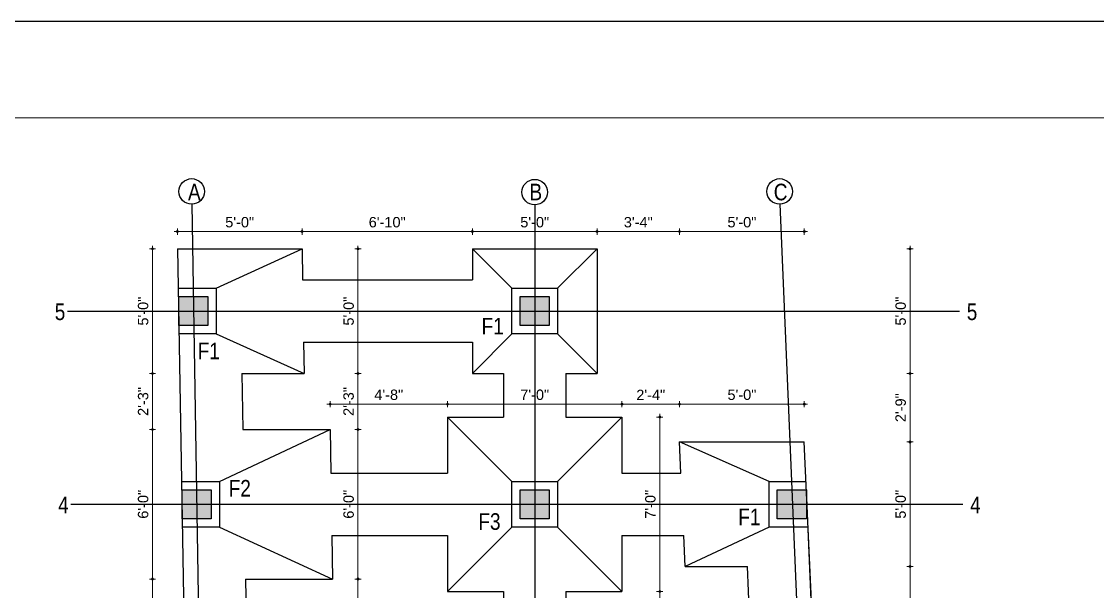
# Model space of a CAD drawing. Header units: inches. Extents: x -4597 to 93300, y -14139 to 5932.
# Drawn here: x -155 to 363, y -9151 to -8877 of the extents above; entities that cross this region are included whole.
import ezdxf

# ---------------------------------------------------------------- set-up
doc = ezdxf.new("R2010")
doc.units = ezdxf.units.IN
doc.header["$LTSCALE"] = 0.5
doc.header["$MEASUREMENT"] = 0
doc.header["$PDMODE"] = 66
for name, color, linetype, lineweight in [('1', 7, 'Continuous', 25), ('ELE1', 3, 'Continuous', 9), ('hatch', 9, 'Continuous', 0), ('Toilet', 7, 'Continuous', 25)]:
    doc.layers.add(name, color=color, linetype=linetype, lineweight=lineweight)
doc.styles.add('ordinary', font='ARIALN.TTF')
doc.styles.get("Standard").update_dxf_attribs({"font": 'arial.ttf'})
doc.dimstyles.new('S8', dxfattribs={"dimtxt": 5, "dimasz": 1, "dimexe": 6, "dimexo": 18, "dimgap": 1.9375, "dimtad": 1, "dimdec": 0, "dimzin": 3, "dimdsep": 46, "dimlunit": 4, "dimtxsty": 'Standard', "dimblk": 'dot 2', "dimcen": 12, "dimse1": 1, "dimse2": 1, "dimclrd": 1, "dimclre": 1, "dimclrt": 256, "dimadec": 0, "dimazin": 0, "dimtfac": 0.75, "dimtdec": 0, "dimtix": 1, "dimtmove": 1, "dimatfit": 3, "dimldrblk": 'DOT', "dimfxl": 1, "dimtolj": 1, "dimtzin": 0, "dimlwd": 9, "dimlwe": 9, "dimarcsym": 0})

# ---------------------------------------------------------------- blocks, each defined once
blk = doc.blocks.new('dot1')
at = {"layer": 'hatch'}
h = blk.add_hatch(color=256, dxfattribs=at)
edge = h.paths.add_edge_path()
edge.add_arc((0, 0), 1, 0, 360)
for p, q in [((3, 0), (-3, 0)), ((0, 3), (0, -3))]:
    blk.add_line(p, q, dxfattribs=at)
blk.add_circle((0, 0), 1, dxfattribs=at)
blk = doc.blocks.new('dot 2')
at = {"layer": 'hatch', "xscale": 0.5, "yscale": 0.5, "zscale": 0.5}
blk.add_blockref('dot1', (0, 0), dxfattribs=at)
blk = doc.blocks.new('*D468')
at = {"layer": 'Defpoints', "color": 0, "transparency": 16777216}
for p in [(-20.13, -8977.67), (-80.14, -8985.97), (-20.13, -8985.97)]:
    blk.add_point(p, dxfattribs=at)
at = {"layer": 'Toilet', "color": 1, "lineweight": 9, "transparency": 16777216}
blk.add_line((-79.14, -8977.67), (-21.13, -8977.67), dxfattribs=at)
at = {"layer": 'Toilet', "color": 1, "lineweight": 9, "transparency": 16777216, "rotation": 180}
blk.add_blockref('dot 2', (-80.14, -8977.67), dxfattribs=at)
at = {"layer": 'Toilet', "color": 1, "lineweight": 9, "transparency": 16777216}
blk.add_blockref('dot 2', (-20.13, -8977.67), dxfattribs=at)
at = {"layer": 'Toilet', "transparency": 16777216, "insert": (-50.14, -8973.18), "char_height": 5, "attachment_point": 5}
blk.add_mtext('\\A1;5\'-0"', dxfattribs=at)
blk = doc.blocks.new('_Dot')
at = {"color": 0, "linetype": 'ByBlock', "lineweight": -2}
blk.add_line((-0.5, 0), (-1, 0), dxfattribs=at)
at = {"color": 0, "linetype": 'ByBlock', "const_width": 0.5}
blk.add_lwpolyline([(-0.25, 0, 1), (0.25, 0, 1)], format="xyb", close=True, dxfattribs=at)
blk = doc.blocks.new('*D469')
at = {"layer": 'Defpoints', "color": 0, "transparency": 16777216}
for p in [(61.86, -8977.67), (-20.13, -8985.97), (61.86, -8985.97)]:
    blk.add_point(p, dxfattribs=at)
at = {"layer": 'Toilet', "color": 1, "lineweight": 9, "transparency": 16777216}
blk.add_line((-19.13, -8977.67), (60.86, -8977.67), dxfattribs=at)
at = {"layer": 'Toilet', "color": 1, "lineweight": 9, "transparency": 16777216, "rotation": 180}
blk.add_blockref('dot 2', (-20.13, -8977.67), dxfattribs=at)
at = {"layer": 'Toilet', "color": 1, "lineweight": 9, "transparency": 16777216}
blk.add_blockref('dot 2', (61.86, -8977.67), dxfattribs=at)
at = {"layer": 'Toilet', "transparency": 16777216, "insert": (20.86, -8973.18), "char_height": 5, "attachment_point": 5}
blk.add_mtext('\\A1;6\'-10"', dxfattribs=at)
blk = doc.blocks.new('*D470')
at = {"layer": 'Defpoints', "color": 0, "transparency": 16777216}
for p in [(121.86, -8977.67), (61.86, -8985.97), (121.86, -8985.97)]:
    blk.add_point(p, dxfattribs=at)
at = {"layer": 'Toilet', "color": 1, "lineweight": 9, "transparency": 16777216}
blk.add_line((62.86, -8977.67), (120.86, -8977.67), dxfattribs=at)
at = {"layer": 'Toilet', "color": 1, "lineweight": 9, "transparency": 16777216, "rotation": 180}
blk.add_blockref('dot 2', (61.86, -8977.67), dxfattribs=at)
at = {"layer": 'Toilet', "color": 1, "lineweight": 9, "transparency": 16777216}
blk.add_blockref('dot 2', (121.86, -8977.67), dxfattribs=at)
at = {"layer": 'Toilet', "transparency": 16777216, "insert": (91.86, -8973.18), "char_height": 5, "attachment_point": 5}
blk.add_mtext('\\A1;5\'-0"', dxfattribs=at)
blk = doc.blocks.new('*D471')
at = {"layer": 'Defpoints', "color": 0, "transparency": 16777216}
for p in [(161.57, -8977.67), (121.86, -8985.97), (161.57, -9078.97)]:
    blk.add_point(p, dxfattribs=at)
at = {"layer": 'Toilet', "color": 1, "lineweight": 9, "transparency": 16777216}
blk.add_line((122.86, -8977.67), (160.57, -8977.67), dxfattribs=at)
at = {"layer": 'Toilet', "color": 1, "lineweight": 9, "transparency": 16777216, "rotation": 180}
blk.add_blockref('dot 2', (121.86, -8977.67), dxfattribs=at)
at = {"layer": 'Toilet', "color": 1, "lineweight": 9, "transparency": 16777216}
blk.add_blockref('dot 2', (161.57, -8977.67), dxfattribs=at)
at = {"layer": 'Toilet', "transparency": 16777216, "insert": (141.71, -8973.18), "char_height": 5, "attachment_point": 5}
blk.add_mtext('\\A1;3\'-4"', dxfattribs=at)
blk = doc.blocks.new('*D472')
at = {"layer": 'Defpoints', "color": 0, "transparency": 16777216}
for p in [(221.63, -8977.67), (161.57, -9078.97), (221.63, -9078.97)]:
    blk.add_point(p, dxfattribs=at)
at = {"layer": 'Toilet', "color": 1, "lineweight": 9, "transparency": 16777216}
blk.add_line((162.57, -8977.67), (220.63, -8977.67), dxfattribs=at)
at = {"layer": 'Toilet', "color": 1, "lineweight": 9, "transparency": 16777216, "rotation": 180}
blk.add_blockref('dot 2', (161.57, -8977.67), dxfattribs=at)
at = {"layer": 'Toilet', "color": 1, "lineweight": 9, "transparency": 16777216}
blk.add_blockref('dot 2', (221.63, -8977.67), dxfattribs=at)
at = {"layer": 'Toilet', "transparency": 16777216, "insert": (191.6, -8973.18), "char_height": 5, "attachment_point": 5}
blk.add_mtext('\\A1;5\'-0"', dxfattribs=at)
blk = doc.blocks.new('*D473')
at = {"layer": 'Defpoints', "color": 0, "transparency": 16777216}
for p in [(121.86, -8985.97), (121.86, -9045.97), (272.51, -9045.97)]:
    blk.add_point(p, dxfattribs=at)
at = {"layer": 'Toilet', "color": 1, "lineweight": 9, "transparency": 16777216}
blk.add_line((272.51, -8986.97), (272.51, -9044.97), dxfattribs=at)
for p, rotation in [((272.51, -8985.97), 90), ((272.51, -9045.97), 270)]:
    blk.add_blockref('dot 2', p, dxfattribs=dict(at, rotation=rotation))
at = {"layer": 'Toilet', "transparency": 16777216, "insert": (268.02, -9015.97), "char_height": 5, "attachment_point": 5, "rotation": 90}
blk.add_mtext('\\A1;5\'-0"', dxfattribs=at)
blk = doc.blocks.new('*D474')
at = {"layer": 'Defpoints', "color": 0, "transparency": 16777216}
for p in [(121.86, -9045.97), (221.63, -9078.97), (272.51, -9078.97)]:
    blk.add_point(p, dxfattribs=at)
at = {"layer": 'Toilet', "color": 1, "lineweight": 9, "transparency": 16777216}
blk.add_line((272.51, -9046.97), (272.51, -9077.97), dxfattribs=at)
for p, rotation in [((272.51, -9045.97), 90), ((272.51, -9078.97), 270)]:
    blk.add_blockref('dot 2', p, dxfattribs=dict(at, rotation=rotation))
at = {"layer": 'Toilet', "transparency": 16777216, "insert": (268.02, -9062.47), "char_height": 5, "attachment_point": 5, "rotation": 90}
blk.add_mtext('\\A1;2\'-9"', dxfattribs=at)
blk = doc.blocks.new('*D475')
at = {"layer": 'Defpoints', "color": 0, "transparency": 16777216}
for p in [(221.63, -9078.97), (224.28, -9138.97), (272.51, -9138.97)]:
    blk.add_point(p, dxfattribs=at)
at = {"layer": 'Toilet', "color": 1, "lineweight": 9, "transparency": 16777216}
blk.add_line((272.51, -9079.97), (272.51, -9137.97), dxfattribs=at)
for p, rotation in [((272.51, -9078.97), 90), ((272.51, -9138.97), 270)]:
    blk.add_blockref('dot 2', p, dxfattribs=dict(at, rotation=rotation))
at = {"layer": 'Toilet', "transparency": 16777216, "insert": (268.02, -9108.97), "char_height": 5, "attachment_point": 5, "rotation": 90}
blk.add_mtext('\\A1;5\'-0"', dxfattribs=at)
blk = doc.blocks.new('*D476')
at = {"layer": 'Defpoints', "color": 0, "transparency": 16777216}
for p in [(224.28, -9138.97), (227.52, -9211.97), (272.51, -9211.97)]:
    blk.add_point(p, dxfattribs=at)
at = {"layer": 'Toilet', "color": 1, "lineweight": 9, "transparency": 16777216}
blk.add_line((272.51, -9139.97), (272.51, -9210.97), dxfattribs=at)
for p, rotation in [((272.51, -9138.97), 90), ((272.51, -9211.97), 270)]:
    blk.add_blockref('dot 2', p, dxfattribs=dict(at, rotation=rotation))
at = {"layer": 'Toilet', "transparency": 16777216, "insert": (268.02, -9175.47), "char_height": 5, "attachment_point": 5, "rotation": 90}
blk.add_mtext('\\A1;6\'-1"', dxfattribs=at)
blk = doc.blocks.new('*D491')
at = {"layer": 'Defpoints', "color": 0, "transparency": 16777216}
for p in [(-92.11, -9144.97), (-70.24, -9144.97), (-76.24, -9211.97)]:
    blk.add_point(p, dxfattribs=at)
at = {"layer": 'Toilet', "color": 1, "lineweight": 9, "transparency": 16777216}
blk.add_line((-92.11, -9210.97), (-92.11, -9145.97), dxfattribs=at)
for p, rotation in [((-92.11, -9144.97), 90), ((-92.11, -9211.97), 270)]:
    blk.add_blockref('dot 2', p, dxfattribs=dict(at, rotation=rotation))
at = {"layer": 'Toilet', "transparency": 16777216, "insert": (-96.59, -9178.47), "char_height": 5, "attachment_point": 5, "rotation": 90}
blk.add_mtext('\\A1;5\'-7"', dxfattribs=at)
blk = doc.blocks.new('*D492')
at = {"layer": 'Defpoints', "color": 0, "transparency": 16777216}
for p in [(-92.11, -9072.97), (-78.64, -9072.97), (-70.24, -9144.97)]:
    blk.add_point(p, dxfattribs=at)
at = {"layer": 'Toilet', "color": 1, "lineweight": 9, "transparency": 16777216}
blk.add_line((-92.11, -9143.97), (-92.11, -9073.97), dxfattribs=at)
for p, rotation in [((-92.11, -9072.97), 90), ((-92.11, -9144.97), 270)]:
    blk.add_blockref('dot 2', p, dxfattribs=dict(at, rotation=rotation))
at = {"layer": 'Toilet', "transparency": 16777216, "insert": (-96.6, -9108.97), "char_height": 5, "attachment_point": 5, "rotation": 90}
blk.add_mtext('\\A1;6\'-0"', dxfattribs=at)
blk = doc.blocks.new('*D493')
at = {"layer": 'Defpoints', "color": 0, "transparency": 16777216}
for p in [(-92.11, -9045.97), (-79.11, -9045.97), (-78.64, -9072.97)]:
    blk.add_point(p, dxfattribs=at)
at = {"layer": 'Toilet', "color": 1, "lineweight": 9, "transparency": 16777216}
blk.add_line((-92.11, -9071.97), (-92.11, -9046.97), dxfattribs=at)
for p, rotation in [((-92.11, -9045.97), 90), ((-92.11, -9072.97), 270)]:
    blk.add_blockref('dot 2', p, dxfattribs=dict(at, rotation=rotation))
at = {"layer": 'Toilet', "transparency": 16777216, "insert": (-96.6, -9059.47), "char_height": 5, "attachment_point": 5, "rotation": 90}
blk.add_mtext('\\A1;2\'-3"', dxfattribs=at)
blk = doc.blocks.new('*D494')
at = {"layer": 'Defpoints', "color": 0, "transparency": 16777216}
for p in [(-92.11, -8985.97), (-80.14, -8985.97), (-79.11, -9045.97)]:
    blk.add_point(p, dxfattribs=at)
at = {"layer": 'Toilet', "color": 1, "lineweight": 9, "transparency": 16777216}
blk.add_line((-92.11, -9044.97), (-92.11, -8986.97), dxfattribs=at)
for p, rotation in [((-92.11, -8985.97), 90), ((-92.11, -9045.97), 270)]:
    blk.add_blockref('dot 2', p, dxfattribs=dict(at, rotation=rotation))
at = {"layer": 'Toilet', "transparency": 16777216, "insert": (-96.6, -9015.97), "char_height": 5, "attachment_point": 5, "rotation": 90}
blk.add_mtext('\\A1;5\'-0"', dxfattribs=at)
blk = doc.blocks.new('*D196')
at = {"layer": 'Defpoints', "color": 0, "transparency": 16777216}
for p in [(161.57, -9060.76), (161.57, -9078.97), (221.63, -9078.97)]:
    blk.add_point(p, dxfattribs=at)
at = {"layer": 'Toilet', "color": 1, "lineweight": 9, "transparency": 16777216}
blk.add_line((220.63, -9060.76), (162.57, -9060.76), dxfattribs=at)
at = {"layer": 'Toilet', "color": 1, "lineweight": 9, "transparency": 16777216, "rotation": 180}
blk.add_blockref('dot 2', (161.57, -9060.76), dxfattribs=at)
at = {"layer": 'Toilet', "color": 1, "lineweight": 9, "transparency": 16777216}
blk.add_blockref('dot 2', (221.63, -9060.76), dxfattribs=at)
at = {"layer": 'Toilet', "transparency": 16777216, "insert": (191.6, -9056.27), "char_height": 5, "attachment_point": 5}
blk.add_mtext('\\A1;5\'-0"', dxfattribs=at)
blk = doc.blocks.new('*D505')
at = {"layer": 'Defpoints', "color": 0, "transparency": 16777216}
for p in [(133.86, -9060.76), (133.86, -9066.97), (161.57, -9078.97)]:
    blk.add_point(p, dxfattribs=at)
at = {"layer": 'Toilet', "color": 1, "lineweight": 9, "transparency": 16777216}
blk.add_line((160.57, -9060.76), (134.86, -9060.76), dxfattribs=at)
at = {"layer": 'Toilet', "color": 1, "lineweight": 9, "transparency": 16777216, "rotation": 180}
blk.add_blockref('dot 2', (133.86, -9060.76), dxfattribs=at)
at = {"layer": 'Toilet', "color": 1, "lineweight": 9, "transparency": 16777216}
blk.add_blockref('dot 2', (161.57, -9060.76), dxfattribs=at)
at = {"layer": 'Toilet', "transparency": 16777216, "insert": (147.71, -9056.32), "char_height": 5, "attachment_point": 5}
blk.add_mtext('\\A1;2\'-4"', dxfattribs=at)
blk = doc.blocks.new('*D506')
at = {"layer": 'Defpoints', "color": 0, "transparency": 16777216}
for p in [(49.86, -9060.76), (49.86, -9066.97), (133.86, -9066.97)]:
    blk.add_point(p, dxfattribs=at)
at = {"layer": 'Toilet', "color": 1, "lineweight": 9, "transparency": 16777216}
blk.add_line((132.86, -9060.76), (50.86, -9060.76), dxfattribs=at)
at = {"layer": 'Toilet', "color": 1, "lineweight": 9, "transparency": 16777216, "rotation": 180}
blk.add_blockref('dot 2', (49.86, -9060.76), dxfattribs=at)
at = {"layer": 'Toilet', "color": 1, "lineweight": 9, "transparency": 16777216}
blk.add_blockref('dot 2', (133.86, -9060.76), dxfattribs=at)
at = {"layer": 'Toilet', "transparency": 16777216, "insert": (91.86, -9056.27), "char_height": 5, "attachment_point": 5}
blk.add_mtext('\\A1;7\'-0"', dxfattribs=at)
blk = doc.blocks.new('*D507')
at = {"layer": 'Defpoints', "color": 0, "transparency": 16777216}
for p in [(-6.63, -9060.76), (49.86, -9066.97), (-6.63, -9072.97)]:
    blk.add_point(p, dxfattribs=at)
at = {"layer": 'Toilet', "color": 1, "lineweight": 9, "transparency": 16777216}
blk.add_line((48.86, -9060.76), (-5.63, -9060.76), dxfattribs=at)
at = {"layer": 'Toilet', "color": 1, "lineweight": 9, "transparency": 16777216, "rotation": 180}
blk.add_blockref('dot 2', (-6.63, -9060.76), dxfattribs=at)
at = {"layer": 'Toilet', "color": 1, "lineweight": 9, "transparency": 16777216}
blk.add_blockref('dot 2', (49.86, -9060.76), dxfattribs=at)
at = {"layer": 'Toilet', "transparency": 16777216, "insert": (21.62, -9056.27), "char_height": 5, "attachment_point": 5}
blk.add_mtext('\\A1;4\'-8"', dxfattribs=at)
blk = doc.blocks.new('*D508')
at = {"layer": 'Defpoints', "color": 0, "transparency": 16777216}
for p in [(-20.13, -8985.97), (-19.1, -9045.97), (6.8, -9045.97)]:
    blk.add_point(p, dxfattribs=at)
at = {"layer": 'Toilet', "color": 1, "lineweight": 9, "transparency": 16777216}
blk.add_line((6.8, -8986.97), (6.8, -9044.97), dxfattribs=at)
for p, rotation in [((6.8, -8985.97), 90), ((6.8, -9045.97), 270)]:
    blk.add_blockref('dot 2', p, dxfattribs=dict(at, rotation=rotation))
at = {"layer": 'Toilet', "transparency": 16777216, "insert": (2.31, -9015.97), "char_height": 5, "attachment_point": 5, "rotation": 90}
blk.add_mtext('\\A1;5\'-0"', dxfattribs=at)
blk = doc.blocks.new('*D509')
at = {"layer": 'Defpoints', "color": 0, "transparency": 16777216}
for p in [(-19.1, -9045.97), (-6.63, -9072.97), (6.8, -9072.97)]:
    blk.add_point(p, dxfattribs=at)
at = {"layer": 'Toilet', "color": 1, "lineweight": 9, "transparency": 16777216}
blk.add_line((6.8, -9046.97), (6.8, -9071.97), dxfattribs=at)
for p, rotation in [((6.8, -9045.97), 90), ((6.8, -9072.97), 270)]:
    blk.add_blockref('dot 2', p, dxfattribs=dict(at, rotation=rotation))
at = {"layer": 'Toilet', "transparency": 16777216, "insert": (2.31, -9059.47), "char_height": 5, "attachment_point": 5, "rotation": 90}
blk.add_mtext('\\A1;2\'-3"', dxfattribs=at)
blk = doc.blocks.new('*D510')
at = {"layer": 'Defpoints', "color": 0, "transparency": 16777216}
for p in [(-6.63, -9072.97), (-5.39, -9144.97), (6.8, -9144.97)]:
    blk.add_point(p, dxfattribs=at)
at = {"layer": 'Toilet', "color": 1, "lineweight": 9, "transparency": 16777216}
blk.add_line((6.8, -9073.97), (6.8, -9143.97), dxfattribs=at)
for p, rotation in [((6.8, -9072.97), 90), ((6.8, -9144.97), 270)]:
    blk.add_blockref('dot 2', p, dxfattribs=dict(at, rotation=rotation))
at = {"layer": 'Toilet', "transparency": 16777216, "insert": (2.31, -9108.97), "char_height": 5, "attachment_point": 5, "rotation": 90}
blk.add_mtext('\\A1;6\'-0"', dxfattribs=at)
blk = doc.blocks.new('*D511')
at = {"layer": 'Defpoints', "color": 0, "transparency": 16777216}
for p in [(-5.39, -9144.97), (-4.23, -9211.97), (6.8, -9211.97)]:
    blk.add_point(p, dxfattribs=at)
at = {"layer": 'Toilet', "color": 1, "lineweight": 9, "transparency": 16777216}
blk.add_line((6.8, -9145.97), (6.8, -9210.97), dxfattribs=at)
for p, rotation in [((6.8, -9144.97), 90), ((6.8, -9211.97), 270)]:
    blk.add_blockref('dot 2', p, dxfattribs=dict(at, rotation=rotation))
at = {"layer": 'Toilet', "transparency": 16777216, "insert": (2.32, -9178.47), "char_height": 5, "attachment_point": 5, "rotation": 90}
blk.add_mtext('\\A1;5\'-7"', dxfattribs=at)
blk = doc.blocks.new('*D515')
at = {"layer": 'Defpoints', "color": 0, "transparency": 16777216}
for p in [(133.86, -9066.97), (133.86, -9150.97), (152.04, -9150.97)]:
    blk.add_point(p, dxfattribs=at)
at = {"layer": 'Toilet', "color": 1, "lineweight": 9, "transparency": 16777216}
blk.add_line((152.04, -9067.97), (152.04, -9149.97), dxfattribs=at)
for p, rotation in [((152.04, -9066.97), 90), ((152.04, -9150.97), 270)]:
    blk.add_blockref('dot 2', p, dxfattribs=dict(at, rotation=rotation))
at = {"layer": 'Toilet', "transparency": 16777216, "insert": (147.55, -9108.97), "char_height": 5, "attachment_point": 5, "rotation": 90}
blk.add_mtext('\\A1;7\'-0"', dxfattribs=at)
blk = doc.blocks.new('*D516')
at = {"layer": 'Defpoints', "color": 0, "transparency": 16777216}
for p in [(133.86, -9150.97), (133.86, -9205.97), (152.04, -9205.97)]:
    blk.add_point(p, dxfattribs=at)
at = {"layer": 'Toilet', "color": 1, "lineweight": 9, "transparency": 16777216}
blk.add_line((152.04, -9151.97), (152.04, -9204.97), dxfattribs=at)
for p, rotation in [((152.04, -9150.97), 90), ((152.04, -9205.97), 270)]:
    blk.add_blockref('dot 2', p, dxfattribs=dict(at, rotation=rotation))
at = {"layer": 'Toilet', "transparency": 16777216, "insert": (147.6, -9178.47), "char_height": 5, "attachment_point": 5, "rotation": 90}
blk.add_mtext('\\A1;4\'-7"', dxfattribs=at)
blk = doc.blocks.new('*D186')
at = {"layer": 'Defpoints', "color": 0, "transparency": 16777216}
for p in [(739.5, -9101.8), (111.7, -9117.8), (786.17, -9117.8)]:
    blk.add_point(p, dxfattribs=at)
at = {"layer": 'Toilet', "color": 1, "lineweight": 9, "transparency": 16777216}
for p, q in [((786.17, -9100.8), (786.17, -9099.8)), ((786.17, -9101.8), (786.17, -9117.8)), ((786.17, -9118.8), (786.17, -9119.8))]:
    blk.add_line(p, q, dxfattribs=at)
for p, rotation in [((786.17, -9101.8), 270), ((786.17, -9117.8), 90)]:
    blk.add_blockref('dot 2', p, dxfattribs=dict(at, rotation=rotation))
at = {"layer": 'Toilet', "transparency": 16777216, "insert": (781.73, -9109.8), "char_height": 5, "attachment_point": 5, "rotation": 90}
blk.add_mtext('\\A1;1\'-4"', dxfattribs=at)

msp = doc.modelspace()

# ---------------------------------------------------------------- hatches: boundary and pattern name
at = {"layer": 'Toilet'}
for points in [[(-65.5, -9008.97), (-79.5, -9008.97), (-79.5, -9022.97), (-65.5, -9022.97)], [(98.86, -9008.97), (84.86, -9008.97), (84.86, -9022.97), (98.86, -9022.97)], [(-63.9, -9101.97), (-77.9, -9101.97), (-77.9, -9115.97), (-63.9, -9115.97)], [(98.86, -9101.97), (84.86, -9101.97), (84.86, -9115.97), (98.86, -9115.97)], [(222.64, -9101.97), (208.64, -9101.97), (208.64, -9115.97), (222.64, -9115.97)]]:
    msp.add_hatch(color=1, dxfattribs=at).paths.add_polyline_path(points)

# ---------------------------------------------------------------- linework, layer by layer
for p, q in [((-73.24, -8964.5), (-63.47, -9552.71)), ((209.77, -8964.5), (234.9, -9552.71)), ((91.86, -8964.82), (91.86, -9552.71)), ((61.86, -8985.97), (61.86, -9000.97)), ((121.86, -8985.97), (121.86, -9045.97)), ((61.86, -9030.97), (61.86, -9045.97)), ((76.86, -9045.97), (76.86, -9066.97)), ((106.86, -9045.97), (106.86, -9066.97)), ((49.86, -9066.97), (49.86, -9093.97)), ((133.86, -9066.97), (133.86, -9093.97)), ((49.86, -9123.97), (49.86, -9150.97)), ((133.86, -9123.97), (133.86, -9150.97)), ((76.86, -9150.97), (76.86, -9205.97)), ((106.86, -9150.97), (106.86, -9205.97))]:
    msp.add_line(p, q)
at = {"layer": 'Defpoints'}
msp.add_lwpolyline([(2423.89, -8876.52), (-753.71, -8876.52), (-753.71, -11124.49), (2423.89, -11124.49)], close=True, dxfattribs=at)
at = {"layer": 'ELE1'}
msp.add_lwpolyline([(-707.4, -8922.84), (2377.57, -8922.84), (2377.57, -11078.17), (-707.4, -11078.17)], close=True, dxfattribs=at)
msp.add_lwpolyline([(-707.4, -8922.84), (2377.57, -8922.84), (2377.57, -11078.17), (-707.4, -11078.17)], close=True, dxfattribs=at)
at = {"layer": 'Toilet'}
for p, q in [((-80.14, -8985.97), (-20.13, -8985.97)), ((-80.14, -8985.97), (-72.91, -9404.71)), ((-61.48, -9004.97), (-20.13, -8985.97)), ((-20.13, -8985.97), (-19.87, -9000.97)), ((61.86, -8985.97), (121.86, -8985.97)), ((80.86, -9004.97), (61.86, -8985.97)), ((102.86, -9004.97), (121.86, -8985.97)), ((-19.87, -9000.97), (61.86, -9000.97)), ((-133.07, -9015.97), (296.28, -9015.97)), ((-61.48, -9026.97), (-19.1, -9045.97)), ((-19.36, -9030.97), (61.86, -9030.97)), ((-19.36, -9030.97), (-19.1, -9045.97)), ((80.86, -9026.97), (61.86, -9045.97)), ((102.86, -9026.97), (121.86, -9045.97)), ((-49.1, -9045.97), (-19.1, -9045.97)), ((-49.1, -9045.97), (-48.64, -9072.97)), ((61.86, -9045.97), (76.86, -9045.97)), ((106.86, -9045.97), (121.86, -9045.97)), ((49.86, -9066.97), (76.86, -9066.97)), ((80.86, -9097.97), (49.86, -9066.97)), ((102.86, -9097.97), (133.86, -9066.97)), ((106.86, -9066.97), (133.86, -9066.97)), ((-59.9, -9097.97), (-6.63, -9072.97)), ((-48.64, -9072.97), (-6.63, -9072.97)), ((-6.63, -9072.97), (-6.27, -9093.97)), ((161.57, -9078.97), (221.63, -9078.97)), ((162.23, -9093.97), (161.57, -9078.97)), ((204.64, -9097.97), (161.57, -9078.97)), ((235.63, -9395.11), (221.63, -9078.97)), ((-6.27, -9093.97), (49.86, -9093.97)), ((133.86, -9093.97), (162.23, -9093.97)), ((240.16, -9497.4), (222.64, -9101.97)), ((-131.46, -9108.97), (297.89, -9108.97)), ((-59.9, -9119.97), (-5.39, -9144.97)), ((-5.75, -9123.97), (49.86, -9123.97)), ((-5.75, -9123.97), (-5.39, -9144.97)), ((80.86, -9119.97), (49.86, -9150.97)), ((102.86, -9119.97), (133.86, -9150.97)), ((133.86, -9123.97), (163.56, -9123.97)), ((164.23, -9138.97), (163.56, -9123.97)), ((204.64, -9119.97), (164.23, -9138.97)), ((164.23, -9138.97), (194.25, -9138.97)), ((197.49, -9211.97), (194.25, -9138.97)), ((-47.39, -9144.97), (-5.39, -9144.97)), ((-47.39, -9144.97), (-46.24, -9211.97)), ((49.86, -9150.97), (76.86, -9150.97)), ((106.86, -9150.97), (133.86, -9150.97))]:
    msp.add_line(p, q, dxfattribs=at)
for points in [[(-79.81, -9004.97), (-61.48, -9004.97), (-61.48, -9026.97), (-79.43, -9026.97)], [(-78.21, -9097.97), (-59.9, -9097.97), (-59.9, -9119.97), (-77.83, -9119.97)], [(223.44, -9119.97), (204.64, -9119.97), (204.64, -9097.97), (222.47, -9097.97)]]:
    msp.add_lwpolyline(points, dxfattribs=at)
for points in [[(80.86, -9004.97), (102.86, -9004.97), (102.86, -9026.97), (80.86, -9026.97)], [(-79.48, -9008.97), (-65.48, -9008.97), (-65.48, -9022.97), (-79.48, -9022.97)], [(84.86, -9008.97), (98.86, -9008.97), (98.86, -9022.97), (84.86, -9022.97)], [(84.86, -9008.97), (98.86, -9008.97), (98.86, -9022.97), (84.86, -9022.97)], [(80.86, -9097.97), (102.86, -9097.97), (102.86, -9119.97), (80.86, -9119.97)], [(-77.9, -9101.97), (-63.9, -9101.97), (-63.9, -9115.97), (-77.9, -9115.97)], [(-77.9, -9101.97), (-63.9, -9101.97), (-63.9, -9115.97), (-77.9, -9115.97)], [(84.86, -9101.97), (98.86, -9101.97), (98.86, -9115.97), (84.86, -9115.97)], [(84.86, -9101.97), (98.86, -9101.97), (98.86, -9115.97), (84.86, -9115.97)], [(208.64, -9101.97), (222.64, -9101.97), (222.64, -9115.97), (208.64, -9115.97)], [(208.64, -9101.97), (222.64, -9101.97), (222.64, -9115.97), (208.64, -9115.97)], [(208.64, -9101.97), (222.64, -9101.97), (222.64, -9115.97), (208.64, -9115.97)]]:
    msp.add_lwpolyline(points, close=True, dxfattribs=at)
for centre in [(-73.24, -8958.34), (91.86, -8958.67), (209.77, -8958.34)]:
    msp.add_circle(centre, 6.15, dxfattribs=at)

# ---------------------------------------------------------------- texts
at = {"layer": '1', "char_height": 8, "width": 20.1234, "style": 'ordinary'}
for s, insert, attachment_point in [('A', (-75.02, -8954.62), 1), ('B', (89.34, -8954.62), 1), ('C', (206.92, -8954.62), 1), ('5', (-139.17, -9012.28), 1), ('5', (299.81, -9012.28), 1), ('F1', (76.98, -9027.2), 9), ('F1', (-59.66, -9039.11), 9), ('F2', (-44.76, -9105.26), 9), ('4', (-137.56, -9105.28), 1), ('4', (301.41, -9105.28), 1), ('F3', (75.42, -9121.4), 9), ('F1', (200.53, -9119.07), 9)]:
    msp.add_mtext(s, dxfattribs=dict(at, insert=insert, attachment_point=attachment_point))

# ---------------------------------------------------------------- dimensions: what is measured, and where the dimension line sits
at = {"layer": 'Toilet'}
for base, p1, p2, picture, middle in [((-20.13, -8977.67), (-80.14, -8985.97), (-20.13, -8985.97), '*D468', (-50.14, -8973.18)), ((61.86, -8977.67), (-20.13, -8985.97), (61.86, -8985.97), '*D469', (20.86, -8973.18)), ((121.86, -8977.67), (61.86, -8985.97), (121.86, -8985.97), '*D470', (91.86, -8973.18)), ((161.57, -8977.67), (121.86, -8985.97), (161.57, -9078.97), '*D471', (141.71, -8973.18)), ((221.63, -8977.67), (161.57, -9078.97), (221.63, -9078.97), '*D472', (191.6, -8973.18)), ((-6.63, -9060.76), (49.86, -9066.97), (-6.63, -9072.97), '*D507', (21.62, -9056.27)), ((49.86, -9060.76), (133.86, -9066.97), (49.86, -9066.97), '*D506', (91.86, -9056.27)), ((133.86, -9060.76), (161.57, -9078.97), (133.86, -9066.97), '*D505', (147.71, -9056.32)), ((161.57, -9060.76), (221.63, -9078.97), (161.57, -9078.97), '*D196', (191.6, -9056.27))]:
    dim = msp.add_linear_dim(base=base, p1=p1, p2=p2, dimstyle='S8', override={"dimfxl": 2, "dimfxlon": 1, "dimarcsym": 1}, dxfattribs=at)
    dim.commit()
    dim.dimension.update_dxf_attribs({"geometry": picture, "text_midpoint": middle})
for base, p1, p2, angle, picture, middle in [((-92.11, -8985.97), (-79.11, -9045.97), (-80.14, -8985.97), 270, '*D494', (-96.6, -9015.97)), ((6.8, -9045.97), (-20.13, -8985.97), (-19.1, -9045.97), 90, '*D508', (2.31, -9015.97)), ((272.51, -9045.97), (121.86, -8985.97), (121.86, -9045.97), 90, '*D473', (268.02, -9015.97)), ((-92.11, -9045.97), (-78.64, -9072.97), (-79.11, -9045.97), 270, '*D493', (-96.6, -9059.47)), ((6.8, -9072.97), (-19.1, -9045.97), (-6.63, -9072.97), 90, '*D509', (2.31, -9059.47)), ((272.51, -9078.97), (121.86, -9045.97), (221.63, -9078.97), 90, '*D474', (268.02, -9062.47)), ((152.04, -9150.97), (133.86, -9066.97), (133.86, -9150.97), 90, '*D515', (147.55, -9108.97)), ((-92.11, -9072.97), (-70.24, -9144.97), (-78.64, -9072.97), 270, '*D492', (-96.6, -9108.97)), ((6.8, -9144.97), (-6.63, -9072.97), (-5.39, -9144.97), 90, '*D510', (2.31, -9108.97)), ((272.51, -9138.97), (221.63, -9078.97), (224.28, -9138.97), 90, '*D475', (268.02, -9108.97)), ((786.17, -9117.8), (739.5, -9101.8), (111.7, -9117.8), 90, '*D186', (781.73, -9109.8)), ((272.51, -9211.97), (224.28, -9138.97), (227.52, -9211.97), 90, '*D476', (268.02, -9175.47)), ((-92.11, -9144.97), (-76.24, -9211.97), (-70.24, -9144.97), 270, '*D491', (-96.59, -9178.47)), ((6.8, -9211.97), (-5.39, -9144.97), (-4.23, -9211.97), 90, '*D511', (2.32, -9178.47)), ((152.04, -9205.97), (133.86, -9150.97), (133.86, -9205.97), 90, '*D516', (147.6, -9178.47))]:
    dim = msp.add_linear_dim(base=base, p1=p1, p2=p2, angle=angle, dimstyle='S8', override={"dimfxl": 2, "dimfxlon": 1, "dimarcsym": 1}, dxfattribs=at)
    dim.commit()
    dim.dimension.update_dxf_attribs({"geometry": picture, "text_midpoint": middle})

doc.saveas('drawing.dxf')
